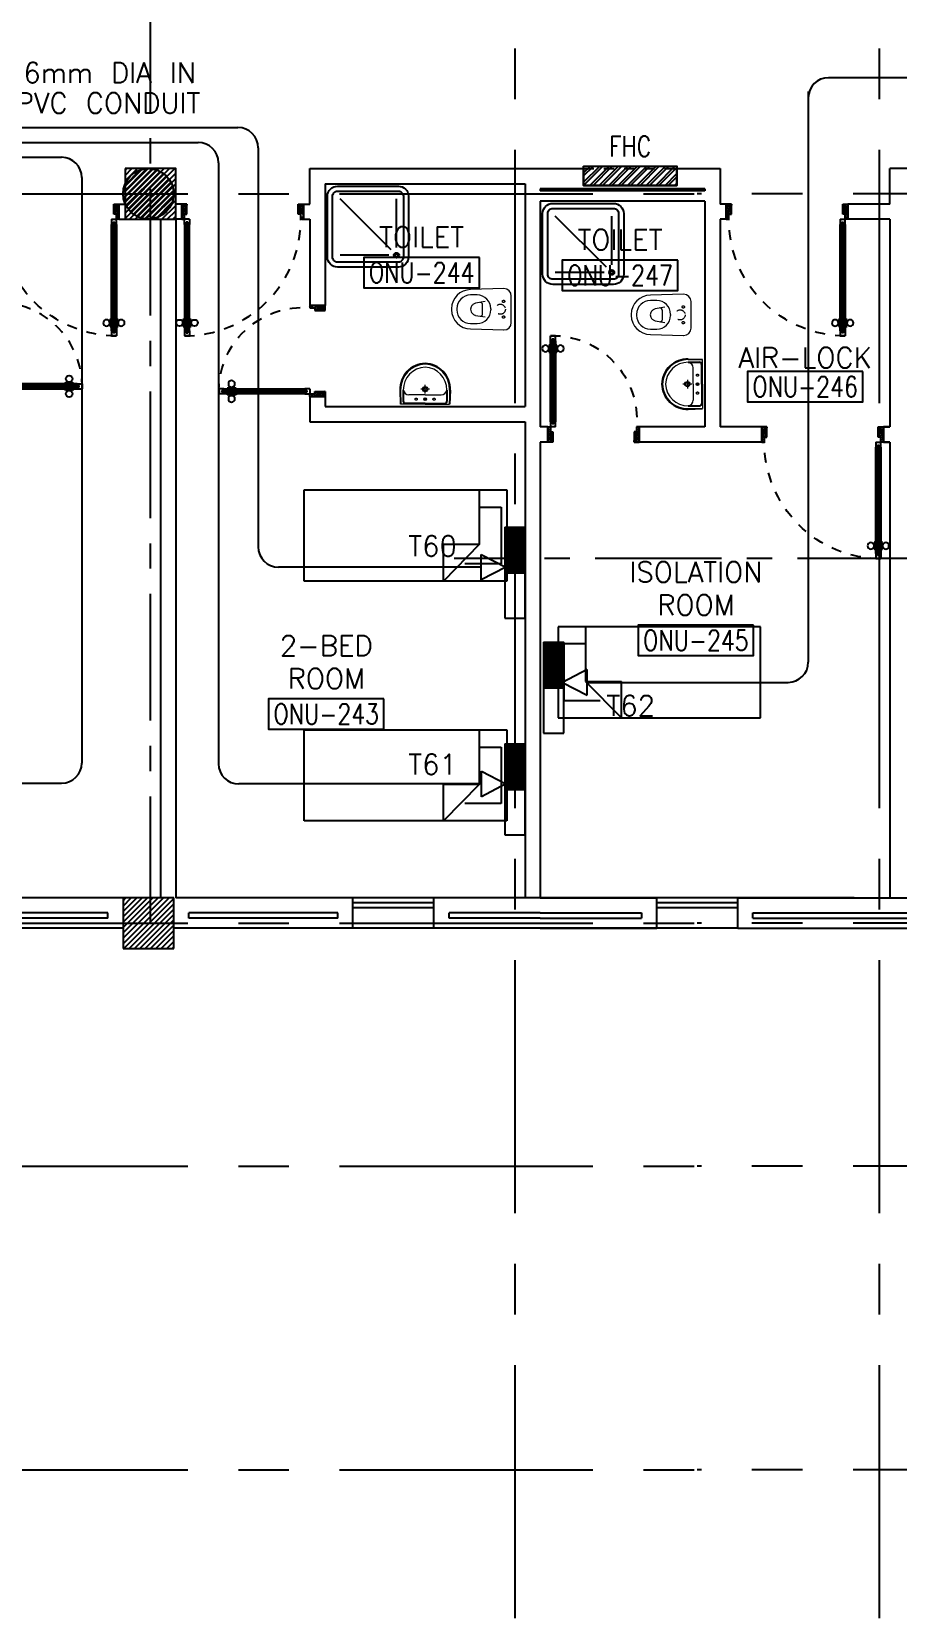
# Model space of a CAD drawing. Extents: x -0.3 to 92.6, y -1.1 to 78.4.
# Drawn here: x 17.31 to 25.86, y -1.11 to 14.55 of the extents above; entities that cross this region are included whole.
import ezdxf
from ezdxf.enums import TextEntityAlignment as Align

# ---------------------------------------------------------------- set-up
doc = ezdxf.new("R2010")
doc.units = 0
doc.header["$MEASUREMENT"] = 0
for name, pattern in [('CENTER', [2, 1.25, -0.25, 0.25, -0.25]), ('CENTERX2', [4, 2.5, -0.5, 0.5, -0.5]), ('DASHED', [0.75, 0.5, -0.25]), ('HIDDEN', [0.375, 0.25, -0.125]), ('HIDDEN2', [0.1875, 0.125, -0.0625])]:
    doc.linetypes.add(name, pattern=pattern)
doc.layers.get('0').update_dxf_attribs({"color": 11, "linetype": 'CONTINUOUS'})
for name, color, linetype in [('AXES', 11, 'CENTERX2'), ('AXES1', 11, 'CENTER'), ('COL', 11, 'CONTINUOUS'), ('DOOR', 11, 'CONTINUOUS'), ('E-TEL', 4, 'CONTINUOUS'), ('E-TEXT', 2, 'CONTINUOUS'), ('E-WIRE', 4, 'CONTINUOUS'), ('FHC', 11, 'CONTINUOUS'), ('FIX', 11, 'CONTINUOUS'), ('FUR', 11, 'CONTINUOUS'), ('HAT', 11, 'CONTINUOUS'), ('INSUL', 11, 'CONTINUOUS'), ('RM-BOX', 11, 'CONTINUOUS'), ('RM-NAME', 11, 'CONTINUOUS'), ('RM-NO', 11, 'CONTINUOUS'), ('WALL', 11, 'CONTINUOUS'), ('WIN', 11, 'CONTINUOUS')]:
    doc.layers.add(name, color=color, linetype=linetype)
doc.styles.add('ROMANS', font='ROMANS.shx', dxfattribs={"width": 0.6})
doc.styles.get("Standard").update_dxf_attribs({"font": 'TXT.shx'})

# ---------------------------------------------------------------- blocks, each defined once
blk = doc.blocks.new('*X117')
at = {"color": 0}
for p, q in [((193089, 10708), (193542, 11161)), ((193089, 10761), (193488, 11161)), ((193089, 10814), (193435, 11161)), ((193089, 10867), (193382, 11161)), ((193089, 10920), (193329, 11161)), ((193089, 10973), (193276, 11161)), ((193089, 11026), (193223, 11161)), ((193089, 11079), (193170, 11161)), ((193089, 11132), (193117, 11161)), ((193095, 10661), (193589, 11155)), ((193148, 10661), (193589, 11102)), ((193201, 10661), (193589, 11049)), ((193254, 10661), (193589, 10996)), ((193307, 10661), (193589, 10943)), ((193360, 10661), (193589, 10890)), ((193413, 10661), (193589, 10837)), ((193466, 10661), (193589, 10784)), ((193519, 10661), (193589, 10731)), ((193572, 10661), (193589, 10678))]:
    blk.add_line(p, q, dxfattribs=at)
blk = doc.blocks.new('DOOR90')
at = {"layer": 'DOOR', "linetype": 'ByBlock'}
for p, q in [((0, 0), (-150, 0)), ((-200, -25), (-1000, -25)), ((-200, -42), (-1000, -42)), ((-200, -58), (-1000, -58)), ((-1000, -75), (-200, -75))]:
    blk.add_line(p, q, dxfattribs=at)
at = {"layer": 'DOOR', "color": 0, "linetype": 'ByBlock'}
for p, q in [((-150, 0), (-150, -25)), ((-150, 0), (0, 0)), ((0, -50), (0, 0)), ((-1050, -25), (-1050, -75)), ((-1050, -75), (-1050, -25)), ((-1000, -25), (-1050, -25)), ((-1000, -75), (-1050, -75)), ((-1020, -42), (-1020, -58)), ((-1000, -42), (-1020, -42)), ((-1000, -58), (-1020, -58)), ((-1000, -25), (-1000, -42)), ((-1000, -58), (-1000, -75)), ((-968, -25), (-968, -18)), ((-878, -18), (-968, -18)), ((-968, -75), (-968, -82)), ((-878, -82), (-968, -82)), ((-955, -18), (-955, -9)), ((-955, -9), (-890, -9)), ((-955, -18), (-890, -18)), ((-955, -82), (-955, -91)), ((-955, -82), (-890, -82)), ((-955, -91), (-890, -91)), ((-890, -18), (-890, -9)), ((-890, -82), (-890, -91)), ((-878, -25), (-878, -18)), ((-878, -75), (-878, -82)), ((-200, -42), (-200, -25)), ((-200, -25), (-150, -25)), ((-180, -42), (-200, -42)), ((-200, -75), (-200, -58)), ((-200, -58), (-180, -58)), ((-150, -75), (-200, -75)), ((-180, -58), (-180, -42)), ((-150, -75), (-150, -25)), ((-150, -25), (-100, -25)), ((-100, -25), (-100, -50)), ((-100, -50), (0, -50)), ((-150, -900), (-150, -875)), ((-150, -875), (-100, -875)), ((0, -900), (-150, -900)), ((-150, -900), (0, -900)), ((-100, -850), (0, -850)), ((-100, -875), (-100, -850)), ((0, -850), (0, -900))]:
    blk.add_line(p, q, dxfattribs=at)
at = {"layer": 'DOOR', "color": 9, "linetype": 'ByBlock'}
for p, q in [((0, -50), (-114, 0)), ((0, -50), (-40, 0)), ((0, -50), (-100, -37)), ((0, -850), (-114, -900)), ((0, -850), (-100, -863)), ((0, -850), (-40, -900))]:
    blk.add_line(p, q, dxfattribs=at)
at = {"layer": 'DOOR', "color": 0, "linetype": 'ByBlock'}
for centre in [(-923, 24), (-923, -124)]:
    blk.add_circle(centre, 32.4, dxfattribs=at)
at = {"layer": 'DOOR', "color": 9, "linetype": 'ByBlock'}
for centre, radius, start, end in [((0, -50), 74.4, 137.7764, 180), ((0, -50), 54.4, 113.2074, 180), ((0, -50), 154, 161.1053, 166.2858), ((0, -50), 134, 158.1598, 169.28), ((0, -50), 114, 154.0838, 167.3774), ((0, -50), 94.4, 148.0182, 180), ((0, -50), 34.4, 90, 180), ((0, -50), 14.4, 90, 180), ((0, -850), 154, 193.7142, 198.8947), ((0, -850), 134, 190.72, 201.8402), ((0, -850), 94.4, 180, 211.9818), ((0, -850), 74.4, 180, 222.2236), ((0, -850), 54.4, 180, 246.7926), ((0, -850), 34.4, 180, 270), ((0, -850), 14.4, 180, 270)]:
    blk.add_arc(centre, radius, start, end, dxfattribs=at)
at = {"layer": 'DOOR', "linetype": 'HIDDEN', "ltscale": 0.5}
blk.add_arc((-222, -50), 828, 178.2701, 275.003, dxfattribs=at)
blk = doc.blocks.new('DOOR100')
at = {"layer": 'DOOR', "color": 0, "linetype": 'ByBlock'}
for p, q in [((-76, 1251), (-76, 1301)), ((-76, 1301), (-26, 1301)), ((-26, 1301), (-76, 1301)), ((-59, 1251), (-59, 1271)), ((-43, 1271), (-59, 1271)), ((-43, 1251), (-43, 1271)), ((-26, 1251), (-26, 1301)), ((-92, 1206), (-92, 1141)), ((-83, 1206), (-92, 1206)), ((-83, 1141), (-92, 1141)), ((-83, 1129), (-83, 1219)), ((-76, 1219), (-83, 1219)), ((-83, 1206), (-83, 1141)), ((-76, 1129), (-83, 1129)), ((-59, 1251), (-76, 1251)), ((-26, 1251), (-43, 1251)), ((-26, 1219), (-19, 1219)), ((-26, 1129), (-19, 1129)), ((-19, 1129), (-19, 1219)), ((-19, 1206), (-19, 1141)), ((-19, 1206), (-10, 1206)), ((-19, 1141), (-10, 1141)), ((-10, 1206), (-10, 1141)), ((-76, 200), (-59, 200)), ((-76, 150), (-76, 200)), ((-59, 200), (-59, 180)), ((-59, 180), (-43, 180)), ((-43, 200), (-26, 200)), ((-43, 180), (-43, 200)), ((-26, 200), (-26, 150)), ((-1201, 0), (-1201, 150)), ((-1201, 150), (-1176, 150)), ((-1201, 150), (-1201, 0)), ((-1151, 0), (-1201, 0)), ((-1176, 150), (-1176, 100)), ((-1176, 100), (-1151, 100)), ((-1151, 100), (-1151, 0)), ((-76, 150), (-26, 150)), ((-51, 100), (-51, 0)), ((-26, 100), (-51, 100)), ((-51, 0), (-1, 0)), ((-1, 150), (-26, 150)), ((-26, 150), (-26, 100)), ((-1, 150), (-1, 0))]:
    blk.add_line(p, q, dxfattribs=at)
at = {"layer": 'DOOR', "linetype": 'ByBlock'}
for p, q in [((-76, 1251), (-76, 200)), ((-59, 200), (-59, 1251)), ((-43, 200), (-43, 1251)), ((-26, 200), (-26, 1251))]:
    blk.add_line(p, q, dxfattribs=at)
at = {"layer": 'DOOR', "color": 9, "linetype": 'ByBlock'}
for p, q in [((-1151, 0), (-1201, 114)), ((-1151, 0), (-1201, 40)), ((-1151, 0), (-1164, 100)), ((-51, 0), (-1, 114)), ((-51, 0), (-38, 100)), ((-51, 0), (-1, 40))]:
    blk.add_line(p, q, dxfattribs=at)
at = {"layer": 'DOOR', "color": 0, "linetype": 'ByBlock'}
for centre in [(-125, 1174), (22, 1174)]:
    blk.add_circle(centre, 32.4, dxfattribs=at)
at = {"layer": 'DOOR', "linetype": 'HIDDEN', "ltscale": 0.5}
blk.add_arc((-27, 152), 1149, 89.961, 180.0931, dxfattribs=at)
at = {"layer": 'DOOR', "color": 9, "linetype": 'ByBlock'}
for centre, radius, start, end in [((-1151, 0), 154, 103.7142, 108.8947), ((-1151, 0), 134, 100.72, 111.8402), ((-1151, 0), 94.4, 90, 121.9818), ((-1151, 0), 74.4, 90, 132.2236), ((-1151, 0), 54.4, 90, 156.7926), ((-1151, 0), 34.4, 90, 180), ((-1151, 0), 14.4, 90, 180), ((-51, 0), 94.4, 58.0182, 90), ((-51, 0), 74.4, 47.7764, 90), ((-51, 0), 54.4, 23.2074, 90), ((-51, 0), 34.4, 0, 90), ((-51, 0), 14.4, 0, 90), ((-51, 0), 134, 68.1598, 79.28), ((-51, 0), 114, 64.0838, 77.3774), ((-51, 0), 154, 71.1053, 76.2858)]:
    blk.add_arc(centre, radius, start, end, dxfattribs=at)
blk = doc.blocks.new('SHR1')
at = {"layer": 'FIX'}
for p, q in [((-196, 196), (-700, 700)), ((-143, 218), (-143, 700)), ((-218, 143), (-700, 143))]:
    blk.add_line(p, q, dxfattribs=at)
for points in [[(-825, 125), (-825, 725, -0.414214), (-725, 825), (-125, 825, -0.414214), (-25, 725), (-25, 125, -0.414214), (-125, 25), (-725, 25, -0.414214)], [(-775, 125), (-775, 725, -0.414214), (-725, 775), (-125, 775, -0.414214), (-75, 725), (-75, 125, -0.414214), (-125, 75), (-725, 75, -0.414214)]]:
    blk.add_lwpolyline(points, format="xyb", close=True, dxfattribs=at)
for radius in [25, 15]:
    blk.add_circle((-143, 143), radius, dxfattribs=at)
blk = doc.blocks.new('WC1')
at = {"layer": 'FIX', "lineweight": 20}
for p, q in [((-210, 204), (-538, 194)), ((-727, 5), (-727, -5)), ((-674, 5), (-674, -5)), ((-534, 24), (-540, 0)), ((-540, 0), (-534, -24)), ((-475, 141), (-538, 141)), ((-395, 76), (-490, 60)), ((-339, 5), (-339, -5)), ((-137, 0), (-137, 131)), ((-137, -131), (-137, 0)), ((-538, -141), (-475, -141)), ((-490, -60), (-395, -76)), ((-538, -194), (-210, -204)), ((-213, -204), (-210, -204))]:
    blk.add_line(p, q, dxfattribs=at)
at = {"layer": 'FIX', "linetype": 'Continuous', "lineweight": 20}
blk.add_line((-420, -47), (-420, 45), dxfattribs=at)
at = {"layer": 'FIX', "linetype": 'HIDDEN2', "lineweight": 20, "ltscale": 0.3}
blk.add_circle((-245, 0), 49.8, dxfattribs=at)
at = {"layer": 'FIX', "linetype": 'HIDDEN', "lineweight": 20, "ltscale": 0.05}
for centre in [(-213, 78), (-213, -77)]:
    blk.add_circle(centre, 11.6, dxfattribs=at)
at = {"layer": 'FIX', "lineweight": 20}
for centre, radius, start, end in [((-538, 5), 189, 90, 180), ((-210, 131), 73, 360, 90), ((-538, 5), 136, 90, 180), ((-473, -7), 68.2, 128.9242, 152.8468), ((-464, -18), 82, 108.496, 128.9242), ((-475, 5), 136, 360, 90), ((-538, -5), 189, 180, 270), ((-538, -5), 136, 180, 270), ((-473, 7), 68.2, 207.1532, 231.0758), ((-464, 18), 82, 231.0758, 251.504), ((-475, -5), 136, 270, 0), ((-210, -131), 73, 270, 0)]:
    blk.add_arc(centre, radius, start, end, dxfattribs=at)
at = {"layer": 'FIX', "linetype": 'Continuous', "lineweight": 20}
for centre, start, end in [((-443, 46), 357.6662, 91.6121), ((-442, -46), 268.3879, 2.3338)]:
    blk.add_arc(centre, 22.3, start, end, dxfattribs=at)
blk = doc.blocks.new('LAV1')
at = {"layer": 'FIX', "linetype": 'ByBlock', "ltscale": 0.3}
for p, q in [((-280, 210), (-275, 50)), ((-245, 210), (-245, 85)), ((245, 210), (245, 85)), ((280, 210), (275, 50)), ((0, 60), (-220, 60)), ((0, 60), (220, 60))]:
    blk.add_line(p, q, dxfattribs=at)
at = {"layer": 'FIX', "linetype": 'Continuous', "lineweight": 20}
for p, q in [((-275, 210), (-275, 50)), ((275, 210), (275, 50)), ((0, 50), (-275, 50)), ((0, 50), (-252, 50)), ((0, 155), (-181, 155)), ((0, 155), (181, 155)), ((0, 50), (275, 50)), ((0, 50), (252, 50))]:
    blk.add_line(p, q, dxfattribs=at)
at = {"layer": 'FIX', "linetype": 'DASHED', "lineweight": 20, "ltscale": 0.05}
for p, q in [((50, 220), (-50, 220)), ((0, 170), (0, 270)), ((0, 170), (0, 270))]:
    blk.add_line(p, q, dxfattribs=at)
at = {"layer": 'FIX', "lineweight": 20}
for p, q in [((16, 107), (-15, 107)), ((0, 92), (0, 123))]:
    blk.add_line(p, q, dxfattribs=at)
for centre, radius in [((0, 220), 29.5), ((0, 220), 22.5), ((0, 107), 15.5)]:
    blk.add_circle(centre, radius, dxfattribs=at)
at = {"layer": 'FIX', "linetype": 'HIDDEN', "lineweight": 20, "ltscale": 0.05}
for centre in [(-100, 107), (100, 107)]:
    blk.add_circle(centre, 12.4, dxfattribs=at)
at = {"layer": 'FIX', "linetype": 'ByBlock', "ltscale": 0.3}
for centre, radius, start, end in [((7, 220), 287, 91.3776, 182.0064), ((-7, 220), 287, 357.9936, 88.6224), ((-220, 85), 24.9, 179.7021, 269.9486), ((220, 85), 24.9, 270.0514, 0.2979)]:
    blk.add_arc(centre, radius, start, end, dxfattribs=at)
at = {"layer": 'FIX', "linetype": 'Continuous', "lineweight": 20}
for centre, radius, start, end in [((8, 217), 283, 91.6988, 181.351), ((8, 212), 253, 91.7328, 180.4884), ((-8, 217), 283, 358.649, 88.3012), ((-8, 212), 253, 359.5116, 88.2672), ((-179, 222), 66.9, 190.2006, 268.0786), ((179, 222), 66.9, 271.9214, 349.7994)]:
    blk.add_arc(centre, radius, start, end, dxfattribs=at)
blk = doc.blocks.new('*X55')
at = {"color": 0}
for p, q in [((73379, 125458), (73871, 125950)), ((73379, 125511), (73818, 125950)), ((73379, 125564), (73765, 125950)), ((73379, 125617), (73712, 125950)), ((73379, 125670), (73659, 125950)), ((73379, 125723), (73606, 125950)), ((73379, 125776), (73553, 125950)), ((73379, 125829), (73500, 125950)), ((73379, 125882), (73447, 125950)), ((73379, 125935), (73394, 125950)), ((73424, 125450), (73879, 125905)), ((73477, 125450), (73879, 125852)), ((73530, 125450), (73879, 125799)), ((73583, 125450), (73879, 125746)), ((73636, 125450), (73879, 125692)), ((73690, 125450), (73879, 125639)), ((73743, 125450), (73879, 125586)), ((73796, 125450), (73879, 125533)), ((73849, 125450), (73879, 125480))]:
    blk.add_line(p, q, dxfattribs=at)
blk = doc.blocks.new('COL50')
at = {"layer": 'COL'}
blk.add_lwpolyline([(-250, 250), (-250, -250), (250, -250), (250, 250)], close=True, dxfattribs=at)
blk = doc.blocks.new('RM1')
at = {"layer": 'RM-BOX'}
blk.add_lwpolyline([(570, -200), (-570, -200), (-570, -500), (570, -500)], close=True, dxfattribs=at)
at = {"layer": 'RM-NAME', "style": 'ROMANS'}
for tag, p in [('ROOMNAME1', (0, 324)), ('ROOMNAME2', (0, 0))]:
    blk.add_attdef(tag, text='', height=200, dxfattribs=at).set_placement(p, align=Align.MIDDLE)
at = {"layer": 'RM-NO', "style": 'ROMANS', "width": 0.8}
blk.add_attdef('ROOMNO', text='', height=200, dxfattribs=at).set_placement((0, -350), align=Align.MIDDLE)
blk = doc.blocks.new('AH20A')
at = {"layer": 'FUR'}
for p, q in [((0, 0.5), (0, -0.5)), ((1, 0.5), (0, 0.5)), ((0.1358, 0.5), (0.1358, -0.0987)), ((1, -0.5), (1, 0.5)), ((0.1358, 0.3112), (0.0277, 0.3112)), ((0.0277, 0.3112), (0.0277, -0.3087)), ((0.1358, -0.0987), (0.3125, -0.5)), ((0.1358, -0.0987), (0.3125, -0.0987)), ((0.3125, -0.5), (0.3125, -0.0987)), ((0.0277, -0.3087), (0.2076, -0.3087)), ((0, -0.5), (1, -0.5))]:
    blk.add_line(p, q, dxfattribs=at)

msp = doc.modelspace()

# ---------------------------------------------------------------- hatches: boundary and pattern name
at = {"layer": 'FHC', "linetype": 'ByBlock', "ltscale": 0.3}
h = msp.add_hatch(dxfattribs=at)
h.set_pattern_fill('ANSI32', color=11, scale=0.175, style=0)
h.set_pattern_definition([(45, (-209.43703, -18.016005), (-0.046403883, 0.046403883), []), (45, (-209.406094, -18.016005), (-0.046403883, 0.046403883), [])])
h.paths.add_polyline_path([(23.6792, 13.035), (23.6792, 13.225), (22.7592, 13.225), (22.7592, 13.035)])
h.paths.add_polyline_path([(22.5465, 12.6139), (22.5465, 13.0347), (22.809, 13.0347), (22.809, 12.6139)], flags=9)
at = {"layer": 'HAT'}
h = msp.add_hatch(dxfattribs=at)
h.set_pattern_fill('ANSI31', color=256, scale=0.3, style=0)
h.set_pattern_definition([(45, (-42.778644, -30.683337), (-0.026516504, 0.026516504), [])])
h.paths.add_polyline_path([(18.2117, 12.9511), (18.4617, 12.9511), (18.4617, 13.2011, 0.4142136)])
h.paths.add_polyline_path([(18.4617, 13.2011), (18.4617, 12.9511), (18.7117, 12.9511, 0.4142136)])
h.paths.add_polyline_path([(18.7117, 12.9511), (18.4617, 12.9511), (18.4617, 12.7011, 0.4142136)])
h.paths.add_polyline_path([(18.4617, 12.9511), (18.2117, 12.9511, 0.4142136), (18.4617, 12.7011)])

# ---------------------------------------------------------------- linework, layer by layer
at = {"layer": 'AXES'}
for p, q in [((22.0817, -1.1143), (22.0817, 77.6984)), ((25.6817, -1.1143), (25.6817, 77.6984)), ((0.35, 12.95), (23.8817, 12.95)), ((91.9217, 12.95), (23.8817, 12.95)), ((0.35, 5.75), (23.8817, 5.75)), ((91.9217, 5.75), (23.8817, 5.75)), ((0.35, 3.35), (23.8817, 3.35)), ((91.9217, 3.35), (23.8817, 3.35)), ((0.35, 0.35), (23.8817, 0.35)), ((91.9217, 0.35), (23.8817, 0.35))]:
    msp.add_line(p, q, dxfattribs=at)
at = {"layer": 'AXES1'}
for p, q in [((18.4817, 5.75), (18.4817, 64.57)), ((82.1217, 9.35), (21.4817, 9.35))]:
    msp.add_line(p, q, dxfattribs=at)
at = {"layer": 'COL'}
for p, q in [((18.7117, 6), (18.2117, 6)), ((18.2117, 6), (18.2117, 5.5)), ((18.7117, 5.5), (18.7117, 6)), ((18.2117, 5.5), (18.7117, 5.5))]:
    msp.add_line(p, q, dxfattribs=at)
at = {"layer": 'E-TEL', "color": 4}
for p, q in [((21.9823, 9.6611), (22.1817, 9.6611)), ((21.9823, 9.6611), (21.9823, 8.7611)), ((21.9823, 9.6611), (21.9823, 8.7611)), ((21.9823, 9.6611), (22.1817, 9.6611)), ((21.9823, 9.64), (22.1817, 9.2125)), ((21.9823, 9.64), (22.1817, 9.2125)), ((21.9823, 9.6105), (22.1691, 9.2099)), ((21.9823, 9.6105), (22.1691, 9.2099)), ((21.9823, 9.5809), (22.1553, 9.2099)), ((21.9823, 9.5809), (22.1553, 9.2099)), ((21.9863, 9.6611), (22.1817, 9.2421)), ((21.9863, 9.6611), (22.1817, 9.2421)), ((22.0001, 9.6611), (22.1817, 9.2717)), ((22.0001, 9.6611), (22.1817, 9.2717)), ((22.0139, 9.6611), (22.1817, 9.3013)), ((22.0139, 9.6611), (22.1817, 9.3013)), ((22.0277, 9.6611), (22.1817, 9.3308)), ((22.0277, 9.6611), (22.1817, 9.3308)), ((22.0414, 9.6611), (22.1817, 9.3604)), ((22.0414, 9.6611), (22.1817, 9.3604)), ((22.0552, 9.6611), (22.1817, 9.39)), ((22.0552, 9.6611), (22.1817, 9.39)), ((22.069, 9.6611), (22.1817, 9.4196)), ((22.069, 9.6611), (22.1817, 9.4196)), ((22.0828, 9.6611), (22.1817, 9.4491)), ((22.0828, 9.6611), (22.1817, 9.4491)), ((22.0966, 9.6611), (22.1817, 9.4787)), ((22.0966, 9.6611), (22.1817, 9.4787)), ((22.1104, 9.6611), (22.1817, 9.5083)), ((22.1104, 9.6611), (22.1817, 9.5083)), ((22.1242, 9.6611), (22.1817, 9.5379)), ((22.1242, 9.6611), (22.1817, 9.5379)), ((22.138, 9.6611), (22.1817, 9.5675)), ((22.138, 9.6611), (22.1817, 9.5675)), ((22.1518, 9.6611), (22.1817, 9.597)), ((22.1518, 9.6611), (22.1817, 9.597)), ((22.1656, 9.6611), (22.1817, 9.6266)), ((22.1656, 9.6611), (22.1817, 9.6266)), ((22.1794, 9.661), (22.1817, 9.6562)), ((22.1794, 9.661), (22.1817, 9.6562)), ((22.1817, 8.7611), (22.1817, 9.6611)), ((22.1817, 8.7611), (22.1817, 9.6611)), ((21.9823, 9.5513), (22.1415, 9.2099)), ((21.9823, 9.5513), (22.1415, 9.2099)), ((21.9823, 9.5217), (22.1277, 9.2099)), ((21.9823, 9.5217), (22.1277, 9.2099)), ((21.9823, 9.4922), (22.1139, 9.2099)), ((21.9823, 9.4922), (22.1139, 9.2099)), ((21.9823, 9.4626), (22.1001, 9.2099)), ((21.9823, 9.4626), (22.1001, 9.2099)), ((21.9823, 9.433), (22.0863, 9.2099)), ((21.9823, 9.433), (22.0863, 9.2099)), ((21.9823, 9.4034), (22.0725, 9.2099)), ((21.9823, 9.4034), (22.0725, 9.2099)), ((21.7491, 9.1386), (21.7491, 9.3912)), ((21.7491, 9.3912), (21.9913, 9.2649)), ((21.7491, 9.1386), (21.7491, 9.3912)), ((21.7491, 9.3912), (21.9913, 9.2649)), ((21.9913, 9.2649), (21.7491, 9.1386)), ((21.9913, 9.2649), (21.7491, 9.1386)), ((21.9823, 9.3738), (22.0587, 9.2099)), ((21.9823, 9.3738), (22.0587, 9.2099)), ((21.9823, 9.3443), (22.0449, 9.2099)), ((21.9823, 9.3443), (22.0449, 9.2099)), ((21.9823, 9.3147), (22.0311, 9.2099)), ((21.9823, 9.3147), (22.0311, 9.2099)), ((21.9823, 9.2851), (22.0173, 9.2099)), ((21.9823, 9.2851), (22.0173, 9.2099)), ((21.9823, 9.2555), (22.0036, 9.2099)), ((21.9823, 9.2555), (22.0036, 9.2099)), ((21.9823, 9.226), (21.9898, 9.2099)), ((21.9823, 9.226), (21.9898, 9.2099)), ((21.9823, 9.2099), (22.1817, 9.2099)), ((21.9823, 9.2099), (22.1817, 9.2099)), ((21.9823, 8.7611), (22.1817, 8.7611)), ((21.9823, 8.7611), (22.1817, 8.7611)), ((22.363, 8.5242), (22.5624, 8.5242)), ((22.363, 8.5242), (22.363, 7.6242)), ((22.363, 8.5242), (22.5624, 8.5242)), ((22.363, 8.5242), (22.363, 7.6242)), ((22.363, 8.5032), (22.5624, 8.0756)), ((22.363, 8.5032), (22.5624, 8.0756)), ((22.363, 8.4736), (22.5498, 8.0731)), ((22.363, 8.4736), (22.5498, 8.0731)), ((22.367, 8.5242), (22.5624, 8.1052)), ((22.367, 8.5242), (22.5624, 8.1052)), ((22.3808, 8.5242), (22.5624, 8.1348)), ((22.3808, 8.5242), (22.5624, 8.1348)), ((22.3946, 8.5242), (22.5624, 8.1644)), ((22.3946, 8.5242), (22.5624, 8.1644)), ((22.4084, 8.5242), (22.5624, 8.194)), ((22.4084, 8.5242), (22.5624, 8.194)), ((22.4222, 8.5242), (22.5624, 8.2235)), ((22.4222, 8.5242), (22.5624, 8.2235)), ((22.436, 8.5242), (22.5624, 8.2531)), ((22.436, 8.5242), (22.5624, 8.2531)), ((22.4498, 8.5242), (22.5624, 8.2827)), ((22.4498, 8.5242), (22.5624, 8.2827)), ((22.4636, 8.5242), (22.5624, 8.3123)), ((22.4636, 8.5242), (22.5624, 8.3123)), ((22.4773, 8.5242), (22.5624, 8.3418)), ((22.4773, 8.5242), (22.5624, 8.3418)), ((22.4911, 8.5242), (22.5624, 8.3714)), ((22.4911, 8.5242), (22.5624, 8.3714)), ((22.5049, 8.5242), (22.5624, 8.401)), ((22.5049, 8.5242), (22.5624, 8.401)), ((22.5187, 8.5242), (22.5624, 8.4306)), ((22.5187, 8.5242), (22.5624, 8.4306)), ((22.5325, 8.5242), (22.5624, 8.4602)), ((22.5325, 8.5242), (22.5624, 8.4602)), ((22.5463, 8.5242), (22.5624, 8.4897)), ((22.5463, 8.5242), (22.5624, 8.4897)), ((22.5601, 8.5242), (22.5624, 8.5193)), ((22.5601, 8.5242), (22.5624, 8.5193)), ((22.5624, 7.6242), (22.5624, 8.5242)), ((22.5624, 7.6242), (22.5624, 8.5242)), ((22.363, 8.444), (22.536, 8.0731)), ((22.363, 8.444), (22.536, 8.0731)), ((22.363, 8.4144), (22.5222, 8.0731)), ((22.363, 8.4144), (22.5222, 8.0731)), ((22.363, 8.3849), (22.5084, 8.0731)), ((22.363, 8.3849), (22.5084, 8.0731)), ((22.363, 8.3553), (22.4946, 8.0731)), ((22.363, 8.3553), (22.4946, 8.0731)), ((22.363, 8.3257), (22.4808, 8.0731)), ((22.363, 8.3257), (22.4808, 8.0731)), ((22.363, 8.2961), (22.467, 8.0731)), ((22.363, 8.2961), (22.467, 8.0731)), ((22.363, 8.2665), (22.4532, 8.0731)), ((22.363, 8.2665), (22.4532, 8.0731)), ((22.363, 8.237), (22.4395, 8.0731)), ((22.363, 8.237), (22.4395, 8.0731)), ((22.363, 8.2074), (22.4257, 8.0731)), ((22.363, 8.2074), (22.4257, 8.0731)), ((22.363, 8.1778), (22.4119, 8.0731)), ((22.363, 8.1778), (22.4119, 8.0731)), ((22.363, 8.1482), (22.3981, 8.0731)), ((22.363, 8.1482), (22.3981, 8.0731)), ((22.7942, 8.2532), (22.552, 8.1269)), ((22.7942, 8.2532), (22.552, 8.1269)), ((22.7942, 8.0006), (22.7942, 8.2532)), ((22.7942, 8.0006), (22.7942, 8.2532)), ((22.363, 8.1187), (22.3843, 8.0731)), ((22.363, 8.1187), (22.3843, 8.0731)), ((22.363, 8.0891), (22.3705, 8.0731)), ((22.363, 8.0891), (22.3705, 8.0731)), ((22.363, 8.0731), (22.5624, 8.0731)), ((22.363, 8.0731), (22.5624, 8.0731)), ((22.552, 8.1269), (22.7942, 8.0006)), ((22.552, 8.1269), (22.7942, 8.0006)), ((21.9816, 7.5211), (22.181, 7.5211)), ((21.9816, 7.5211), (21.9816, 6.6211)), ((21.9816, 7.5211), (21.9816, 6.6211)), ((21.9816, 7.5211), (22.181, 7.5211)), ((21.9856, 7.5211), (22.181, 7.1021)), ((21.9856, 7.5211), (22.181, 7.1021)), ((21.9994, 7.5211), (22.181, 7.1317)), ((21.9994, 7.5211), (22.181, 7.1317)), ((22.0132, 7.5211), (22.181, 7.1613)), ((22.0132, 7.5211), (22.181, 7.1613)), ((22.027, 7.5211), (22.181, 7.1908)), ((22.027, 7.5211), (22.181, 7.1908)), ((22.0408, 7.5211), (22.181, 7.2204)), ((22.0408, 7.5211), (22.181, 7.2204)), ((22.0546, 7.5211), (22.181, 7.25)), ((22.0546, 7.5211), (22.181, 7.25)), ((22.0683, 7.5211), (22.181, 7.2796)), ((22.0683, 7.5211), (22.181, 7.2796)), ((22.0821, 7.5211), (22.181, 7.3091)), ((22.0821, 7.5211), (22.181, 7.3091)), ((22.0959, 7.5211), (22.181, 7.3387)), ((22.0959, 7.5211), (22.181, 7.3387)), ((22.1097, 7.5211), (22.181, 7.3683)), ((22.1097, 7.5211), (22.181, 7.3683)), ((22.1235, 7.5211), (22.181, 7.3979)), ((22.1235, 7.5211), (22.181, 7.3979)), ((22.1373, 7.5211), (22.181, 7.4275)), ((22.1373, 7.5211), (22.181, 7.4275)), ((22.1511, 7.5211), (22.181, 7.457)), ((22.1511, 7.5211), (22.181, 7.457)), ((22.1649, 7.5211), (22.181, 7.4866)), ((22.1649, 7.5211), (22.181, 7.4866)), ((22.1787, 7.521), (22.181, 7.5162)), ((22.1787, 7.521), (22.181, 7.5162)), ((22.181, 6.6211), (22.181, 7.5211)), ((22.181, 6.6211), (22.181, 7.5211)), ((22.363, 7.6242), (22.5624, 7.6242)), ((22.363, 7.6242), (22.5624, 7.6242)), ((21.9816, 7.5), (22.181, 7.0725)), ((21.9816, 7.5), (22.181, 7.0725)), ((21.9816, 7.4705), (22.1684, 7.0699)), ((21.9816, 7.4705), (22.1684, 7.0699)), ((21.9816, 7.4409), (22.1546, 7.0699)), ((21.9816, 7.4409), (22.1546, 7.0699)), ((21.9816, 7.4113), (22.1408, 7.0699)), ((21.9816, 7.4113), (22.1408, 7.0699)), ((21.9816, 7.3817), (22.127, 7.0699)), ((21.9816, 7.3817), (22.127, 7.0699)), ((21.7498, 6.9975), (21.7498, 7.25)), ((21.7498, 7.25), (21.992, 7.1238)), ((21.7498, 6.9975), (21.7498, 7.25)), ((21.7498, 7.25), (21.992, 7.1238)), ((21.9816, 7.3522), (22.1132, 7.0699)), ((21.9816, 7.3522), (22.1132, 7.0699)), ((21.9816, 7.3226), (22.0994, 7.0699)), ((21.9816, 7.3226), (22.0994, 7.0699)), ((21.9816, 7.293), (22.0856, 7.0699)), ((21.9816, 7.293), (22.0856, 7.0699)), ((21.9816, 7.2634), (22.0718, 7.0699)), ((21.9816, 7.2634), (22.0718, 7.0699)), ((21.9816, 7.2338), (22.058, 7.0699)), ((21.9816, 7.2338), (22.058, 7.0699)), ((21.992, 7.1238), (21.7498, 6.9975)), ((21.992, 7.1238), (21.7498, 6.9975)), ((21.9816, 7.2043), (22.0442, 7.0699)), ((21.9816, 7.2043), (22.0442, 7.0699)), ((21.9816, 7.1747), (22.0305, 7.0699)), ((21.9816, 7.1747), (22.0305, 7.0699)), ((21.9816, 7.1451), (22.0167, 7.0699)), ((21.9816, 7.1451), (22.0167, 7.0699)), ((21.9816, 7.1155), (22.0029, 7.0699)), ((21.9816, 7.1155), (22.0029, 7.0699)), ((21.9816, 7.086), (21.9891, 7.0699)), ((21.9816, 7.086), (21.9891, 7.0699)), ((21.9816, 7.0699), (22.181, 7.0699)), ((21.9816, 7.0699), (22.181, 7.0699)), ((21.9816, 6.6211), (22.181, 6.6211)), ((21.9816, 6.6211), (22.181, 6.6211))]:
    msp.add_line(p, q, dxfattribs=at)
at = {"layer": 'E-WIRE', "color": 4, "linetype": 'ByBlock'}
for p, q in [((24.9774, 13.9611), (24.9774, 8.3269)), ((19.5461, 13.4062), (19.5461, 9.4649)), ((19.5461, 13.4062), (19.5461, 9.4649)), ((19.1539, 13.2589), (19.1539, 7.3238)), ((19.1539, 13.2589), (19.1539, 7.3238)), ((17.8048, 13.1117), (17.8048, 7.331)), ((21.7491, 9.2649), (19.7461, 9.2649)), ((22.7942, 8.1269), (24.7774, 8.1269)), ((15.5621, 7.131), (17.6048, 7.131)), ((21.7498, 7.1238), (19.3539, 7.1238))]:
    msp.add_line(p, q, dxfattribs=at)
at = {"layer": 'E-WIRE', "color": 4}
for p, q in [((32.3969, 14.0979), (25.1774, 14.0979)), ((15.2893, 13.6062), (19.3461, 13.6062)), ((15.2893, 13.4589), (18.9539, 13.4589)), ((15.2893, 13.3117), (17.6048, 13.3117))]:
    msp.add_line(p, q, dxfattribs=at)
msp.add_arc((25.1774, 13.8979), 0.2, 90, 180, dxfattribs=at)
at = {"layer": 'E-WIRE', "color": 4, "linetype": 'ByBlock'}
for centre, start, end in [((19.3461, 13.4062), 0, 90), ((19.3461, 13.4062), 0, 90), ((18.9539, 13.2589), 0, 90), ((18.9539, 13.2589), 0, 90), ((17.6048, 13.1117), 0, 90), ((19.7461, 9.4649), 180, 270), ((24.7774, 8.3269), 270, 0), ((17.6048, 7.331), 270, 0), ((19.3539, 7.3238), 180, 270)]:
    msp.add_arc(centre, 0.2, start, end, dxfattribs=at)
at = {"layer": 'FHC', "color": 250, "linetype": 'HIDDEN', "ltscale": 0.25}
msp.add_line((22.7592, 13.2), (23.6792, 13.2), dxfattribs=at)
at = {"layer": 'FHC', "linetype": 'ByBlock', "ltscale": 0.3}
msp.add_lwpolyline([(22.7592, 13.225), (23.6792, 13.225), (23.6792, 13.035), (22.7592, 13.035)], close=True, dxfattribs=at)
at = {"layer": 'INSUL'}
for p, q in [((18.0617, 5.85), (16.6317, 5.85)), ((18.0617, 5.8), (16.6317, 5.8)), ((18.0617, 5.8), (18.0617, 5.85)), ((18.8617, 5.8), (18.8617, 5.85)), ((20.3317, 5.85), (18.8617, 5.85)), ((20.3317, 5.8), (18.8617, 5.8)), ((20.3317, 5.8), (20.3317, 5.85)), ((21.4317, 5.8), (21.4317, 5.85)), ((22.3317, 5.85), (21.4317, 5.85)), ((21.4317, 5.8), (21.4317, 5.85)), ((22.3317, 5.8), (21.4317, 5.8)), ((22.3317, 5.85), (23.3317, 5.85)), ((22.3317, 5.8), (23.3317, 5.8)), ((23.335, 5.8), (23.335, 5.85)), ((23.335, 5.8), (23.335, 5.85)), ((24.4317, 5.8), (24.4317, 5.85)), ((24.4317, 5.85), (25.4317, 5.85)), ((24.4317, 5.8), (25.4317, 5.8)), ((25.4317, 5.85), (26.335, 5.85)), ((25.4317, 5.8), (26.335, 5.8))]:
    msp.add_line(p, q, dxfattribs=at)
at = {"layer": 'WALL'}
for p, q in [((20.0567, 13.2), (22.7592, 13.2)), ((20.0567, 12.85), (20.0567, 13.2)), ((22.7592, 13.2), (22.7592, 13.035)), ((23.6792, 13.2), (24.1067, 13.2)), ((23.6792, 13.035), (23.6792, 13.2)), ((24.1067, 13.2), (24.1067, 12.85)), ((24.1067, 13.2), (24.1067, 12.85)), ((25.7817, 12.85), (25.7817, 13.2)), ((27.7067, 13.2), (25.7817, 13.2)), ((20.2067, 13.05), (20.2067, 11.85)), ((22.1817, 13.05), (22.1817, 10.85)), ((22.7592, 13.035), (23.6792, 13.035)), ((18.1711, 12.85), (18.1711, 12.7)), ((18.1711, 12.85), (18.2317, 12.85)), ((18.7922, 12.85), (18.7317, 12.85)), ((18.7922, 12.85), (18.7922, 12.7)), ((19.9922, 12.85), (20.0567, 12.85)), ((19.9922, 12.85), (19.9922, 12.7)), ((23.9567, 13), (22.3317, 13)), ((22.3317, 13), (22.3317, 12.98)), ((23.9567, 12.98), (22.3317, 12.98)), ((22.3317, 12.88), (22.3317, 10.65)), ((23.9567, 12.88), (22.3317, 12.88)), ((23.9567, 13), (23.9567, 12.98)), ((23.9567, 12.88), (23.9567, 10.65)), ((24.1692, 12.85), (24.1067, 12.85)), ((24.1692, 12.85), (24.1067, 12.85)), ((24.1692, 12.85), (24.1692, 12.7)), ((24.1692, 12.85), (24.1692, 12.7)), ((25.3692, 12.85), (25.3692, 12.7)), ((25.3692, 12.85), (25.3692, 12.7)), ((25.7817, 12.85), (25.3692, 12.85)), ((18.1711, 12.7), (18.2317, 12.7)), ((18.5817, 12.7), (18.5817, 6)), ((18.7922, 12.7), (18.7317, 12.7)), ((18.7317, 12.7), (18.7317, 6)), ((19.9922, 12.7), (20.0567, 12.7)), ((20.0567, 12.7), (20.0567, 11.85)), ((22.1817, 12.7), (22.1817, 10.85)), ((24.1692, 12.7), (24.1067, 12.7)), ((24.1692, 12.7), (24.1067, 12.7)), ((24.1067, 12.7), (24.1067, 10.65)), ((25.7817, 12.7), (25.3692, 12.7)), ((25.7817, 12.7), (25.7817, 10.65)), ((22.3317, 12.53), (22.3317, 10.65)), ((20.0567, 10.95), (20.0567, 10.7)), ((20.2067, 10.95), (20.2067, 10.85)), ((22.1817, 10.7), (22.1817, 6)), ((22.3317, 10.5), (22.3317, 6)), ((22.4067, 10.65), (22.4067, 10.5)), ((23.3067, 10.65), (23.3067, 10.5)), ((23.3067, 10.5), (23.3067, 10.6461)), ((25.7192, 10.65), (25.7817, 10.65)), ((25.7192, 10.5), (25.7817, 10.5)), ((25.7817, 10.5), (25.7817, 6)), ((18.5817, 6), (16.4817, 6)), ((20.4817, 6), (18.7317, 6)), ((20.4817, 5.7), (20.4817, 6)), ((21.2817, 5.7), (21.2817, 6)), ((22.3317, 6), (21.2817, 6)), ((21.2817, 5.7), (21.2817, 6)), ((22.3317, 6), (23.4817, 6)), ((22.3317, 6), (23.4817, 6)), ((23.485, 6), (22.335, 6)), ((23.482, 5.7), (23.482, 6)), ((25.4317, 6), (24.2817, 6)), ((24.2817, 6), (25.4317, 6)), ((24.2817, 5.7), (24.2817, 6)), ((24.2817, 5.7), (24.2817, 6)), ((24.2817, 6), (25.4317, 6)), ((25.4317, 6), (26.4817, 6)), ((18.2117, 5.7), (16.4817, 5.7)), ((20.4817, 5.7), (18.7117, 5.7)), ((22.3317, 5.7), (21.2817, 5.7)), ((22.3317, 5.7), (23.4817, 5.7)), ((22.3317, 5.7), (23.4817, 5.7)), ((23.485, 5.7), (22.335, 5.7)), ((24.2817, 5.7), (25.4317, 5.7)), ((25.4317, 5.7), (26.4817, 5.7))]:
    msp.add_line(p, q, dxfattribs=at)
at = {"layer": 'WALL', "linetype": 'ByBlock'}
for p, q in [((20.2067, 13.05), (22.1817, 13.05)), ((20.9741, 13.05), (21.8317, 13.05)), ((20.0567, 11.85), (20.2067, 11.85)), ((20.0567, 10.95), (20.2067, 10.95)), ((20.2067, 10.85), (22.1817, 10.85)), ((20.9741, 10.85), (22.1817, 10.85)), ((20.0567, 10.7), (22.1817, 10.7)), ((20.9741, 10.7), (22.1817, 10.7)), ((22.4067, 10.65), (22.3317, 10.65)), ((22.4067, 10.65), (22.3317, 10.65)), ((22.4067, 10.5), (22.3317, 10.5)), ((22.4067, 10.5), (22.3317, 10.5)), ((23.9567, 10.65), (23.3067, 10.65)), ((23.9567, 10.65), (23.3067, 10.65)), ((24.5192, 10.5), (23.3067, 10.5)), ((24.5192, 10.65), (24.1067, 10.65)), ((24.5192, 10.65), (24.5192, 10.5)), ((24.5192, 10.65), (24.5192, 10.5)), ((25.7192, 10.65), (25.7192, 10.5)), ((25.7192, 10.65), (25.7192, 10.65)), ((25.7192, 10.65), (25.7192, 10.5)), ((25.7817, 10.65), (25.7192, 10.65)), ((25.7192, 10.5), (25.7192, 10.5)), ((25.7817, 10.5), (25.7192, 10.5))]:
    msp.add_line(p, q, dxfattribs=at)
at = {"layer": 'WALL'}
msp.add_circle((18.4617, 12.9511), 0.25, dxfattribs=at)
at = {"layer": 'WIN'}
for p, q in [((21.2817, 6), (20.4817, 6)), ((21.2817, 6), (20.9741, 6)), ((24.2817, 6), (23.4817, 6)), ((21.2817, 5.95), (20.4817, 5.95)), ((21.2817, 5.9), (20.4817, 5.9)), ((21.2817, 5.95), (20.9741, 5.95)), ((21.2817, 5.9), (20.9741, 5.9)), ((24.2817, 5.95), (23.4817, 5.95)), ((24.2817, 5.9), (23.4817, 5.9)), ((24.2817, 5.9), (23.4817, 5.9)), ((21.2817, 5.7), (20.4817, 5.7)), ((21.2817, 5.7), (20.9741, 5.7)), ((24.2817, 5.7), (23.4817, 5.7))]:
    msp.add_line(p, q, dxfattribs=at)

# ---------------------------------------------------------------- block references
at = {"layer": 'COL', "xscale": 0.001, "yscale": 0.001, "zscale": 0.001}
msp.add_blockref('COL50', (18.4817, 12.95), dxfattribs=at)
msp.add_blockref('COL50', (18.4817, 12.95), dxfattribs=at)
at = {"layer": 'DOOR', "color": 0, "linetype": 'Continuous', "yscale": 0.001, "zscale": 0.001, "rotation": 180}
for p, xscale in [((18.1722, 12.85), -0.001), ((18.7911, 12.85), 0.001)]:
    msp.add_blockref('DOOR100', p, dxfattribs=dict(at, xscale=xscale))
at = {"layer": 'DOOR', "color": 0, "linetype": 'ByBlock', "yscale": 0.001, "zscale": 0.001}
for name, p, xscale, rotation in [('DOOR100', (25.3692, 12.85), -0.001, 180), ('DOOR90', (16.7567, 11), 0.001, 180), ('DOOR90', (20.2067, 10.95), -0.001, 180), ('DOOR90', (22.4067, 10.5), -0.001, 90), ('DOOR100', (25.7202, 10.65), -0.001, 180)]:
    msp.add_blockref(name, p, dxfattribs=dict(at, xscale=xscale, rotation=rotation))
at = {"layer": 'FIX'}
for name, p, xscale, yscale, zscale in [('SHR1', (21.0547, 12.202), 0.001, 0.001, 0.001), ('SHR1', (23.1797, 12.032), 0.001, 0.001, 0.001), ('WC1', (22.1817, 11.8113), 0.001, 0.001, 0.001), ('WC1', (23.9567, 11.7562), 0.001, 0.001, 0.001), ('LAV1', (21.1942, 10.829), 0.0008799999997863779, 0.0008799999997863779, 0.00087999999978), ('AH20A', (22.0009, 9.5769), -2, 0.9, 2), ('AH20A', (22.5068, 8.226), 2, 0.8999999999999998, 2), ('AH20A', (22.0009, 7.2085), -2, 0.9, 2)]:
    msp.add_blockref(name, p, dxfattribs=dict(at, xscale=xscale, yscale=yscale, zscale=zscale))
at = {"layer": 'FIX', "xscale": 0.0008800000000046567, "yscale": 0.0008800000000046567, "zscale": 0.0008800000000000001, "rotation": 90}
msp.add_blockref('LAV1', (23.9777, 11.0722), dxfattribs=at)
at = {"layer": 'HAT', "zscale": 0.001}
for name, p, xscale, yscale in [('*X55', (-55.1476, -112.7497), 0.001, 0.001), ('*X117', (-174.8769, -5.161), 0.001000000047497451, 0.0009999999892897904)]:
    msp.add_blockref(name, p, dxfattribs=dict(at, xscale=xscale, yscale=yscale))
at = {"layer": 'RM-NO', "xscale": 0.001, "yscale": 0.001, "zscale": 0.001}
for p, values in [((21.16, 12.5238), {'ROOMNO': 'ONU-244', 'ROOMNAME2': 'TOILET'}), ((23.1186, 12.4976), {'ROOMNO': 'ONU-247', 'ROOMNAME2': 'TOILET'}), ((23.8678, 8.8922), {'ROOMNO': 'ONU-245', 'ROOMNAME2': 'ROOM', 'ROOMNAME1': 'ISOLATION'}), ((20.2179, 8.1652), {'ROOMNO': 'ONU-243', 'ROOMNAME2': 'ROOM', 'ROOMNAME1': '2-BED'})]:
    msp.add_blockref('RM1', p, dxfattribs=at).add_auto_attribs(values)
at = {"layer": 'RM-NO'}
ref = msp.add_blockref('RM1', (24.9461, 11.3963), dxfattribs=dict(at, xscale=0.001, yscale=0.001, zscale=0.001))
ref.add_attrib('ROOMNO', 'ONU-246', dxfattribs={"height": 0.2, "style": 'ROMANS', "width": 0.8}).set_placement((24.9461, 11.0463), align=Align.MIDDLE)
ref.add_attrib('ROOMNAME2', 'AIR-LOCK', dxfattribs={"layer": 'RM-NAME', "height": 0.2, "style": 'ROMANS'}).set_placement((24.9461, 11.3339), align=Align.MIDDLE)

# ---------------------------------------------------------------- texts
at = {"layer": 'E-TEXT', "color": 4}
for s, p in [('8x2 pr. 0.6mm DIA IN', (15.7653, 14.0464, -2.4)), ('32mm %%C PVC CONDUIT', (15.7653, 13.7483, -2.4))]:
    msp.add_text(s, height=0.2, dxfattribs=at).set_placement(p)
for s, p in [('T60', (21.2676, 9.473)), ('T62', (23.2243, 7.8961)), ('T61', (21.2676, 7.3179))]:
    msp.add_text(s, height=0.2, dxfattribs=at).set_placement(p, align=Align.MIDDLE)
at = {"layer": 'FHC', "style": 'ROMANS', "width": 0.8}
msp.add_text('FHC', height=0.2, dxfattribs=at).set_placement((23.0098, 13.3195))

doc.saveas('drawing.dxf')
